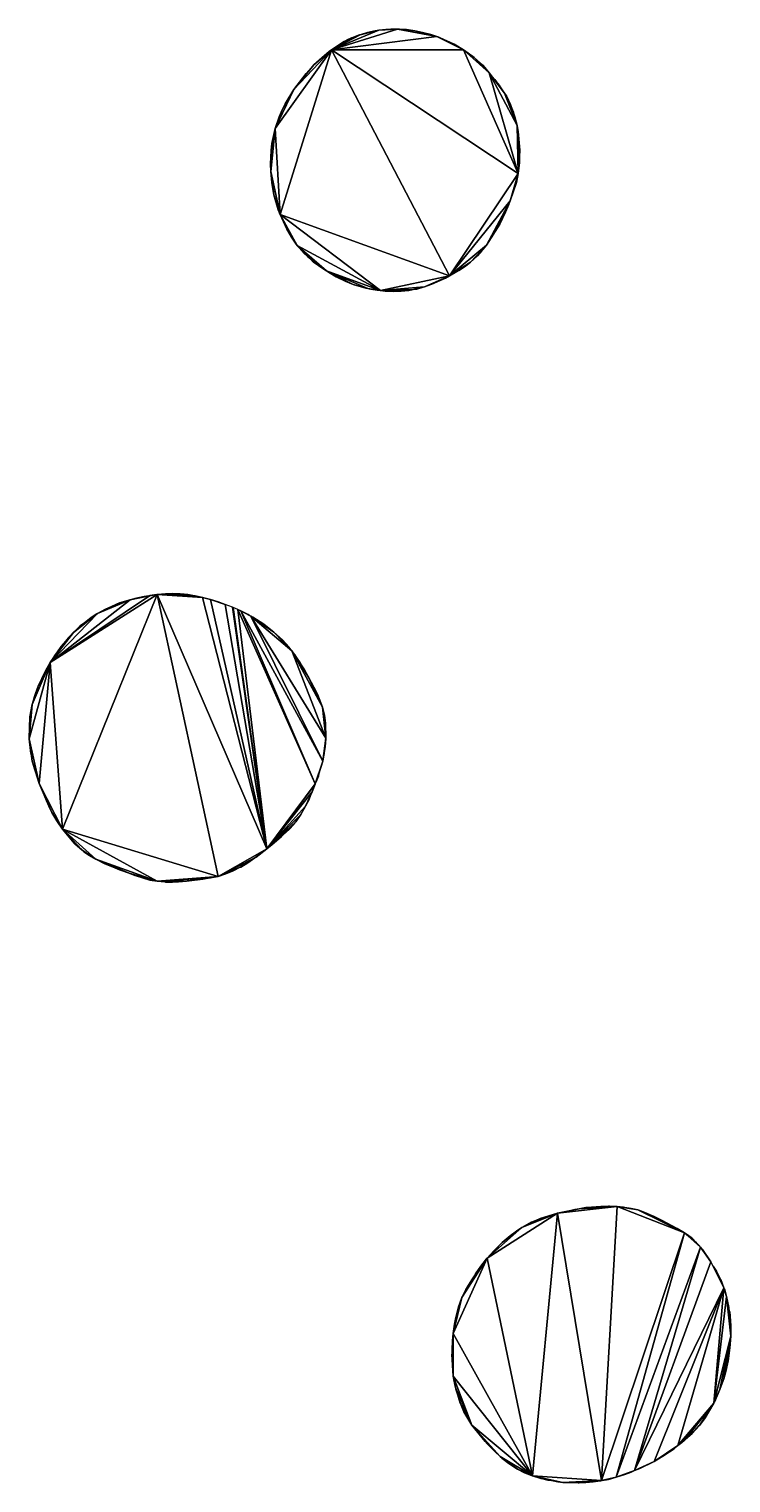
# Model space of a CAD drawing. Extents: x -88 to 91, y -82 to 82.
# Drawn here: x -88.1 to -15.7, y -81.9 to 68.1 of the extents above; entities that cross this region are included whole.
import ezdxf

# ---------------------------------------------------------------- set-up
doc = ezdxf.new("R2010")
doc.units = 0

msp = doc.modelspace()

# ---------------------------------------------------------------- linework, layer by layer
for points in [[(-50.05, 68.06, 118), (-51.97, 67.93, 118), (-56.86, 65.93, 118)], [(-46.01, 67.28, 118), (-50.05, 68.06, 118), (-56.86, 65.93, 118)], [(-51.97, 67.93, 118), (-53.9, 67.48, 118), (-56.86, 65.93, 118)], [(-53.9, 67.48, 118), (-54.75, 67.16, 118), (-56.86, 65.93, 118)], [(-53.9, 67.48, 118), (-53.96, 67.47, 118), (-54.75, 67.16, 118)], [(-51.97, 67.93, 118), (-52.36, 67.87, 118), (-53.9, 67.48, 118)], [(-52.36, 67.87, 118), (-53.16, 67.72, 118), (-53.9, 67.48, 118)], [(-50.05, 68.06, 118), (-51.27, 68.01, 118), (-51.97, 67.93, 118)], [(-51.27, 68.01, 118), (-51.55, 67.99, 118), (-51.97, 67.93, 118)], [(-50.05, 68.06, 118), (-50.74, 68.05, 118), (-51.27, 68.01, 118)], [(-49.84, 68.05, 118), (-49.93, 68.06, 118), (-50.05, 68.06, 118)], [(-48.28, 67.88, 118), (-49.84, 68.05, 118), (-50.05, 68.06, 118)], [(-46.01, 67.28, 118), (-48.28, 67.88, 118), (-50.05, 68.06, 118)], [(-48.28, 67.88, 118), (-49.11, 68, 118), (-49.84, 68.05, 118)], [(-46.63, 67.49, 118), (-47.46, 67.72, 118), (-48.28, 67.88, 118)], [(-46.01, 67.28, 118), (-46.63, 67.49, 118), (-48.28, 67.88, 118)], [(-43.26, 65.92, 118), (-46.01, 67.28, 118), (-56.86, 65.93, 118)], [(-54.75, 67.16, 118), (-55.54, 66.79, 118), (-56.86, 65.93, 118)], [(-55.54, 66.79, 118), (-55.74, 66.67, 118), (-56.86, 65.93, 118)], [(-54.75, 67.16, 118), (-55.17, 66.98, 118), (-55.54, 66.79, 118)], [(-53.96, 67.47, 118), (-53.99, 67.46, 118), (-54.75, 67.16, 118)], [(-45.14, 66.93, 118), (-45.79, 67.21, 118), (-46.01, 67.28, 118)], [(-44.96, 66.86, 118), (-45.14, 66.93, 118), (-46.01, 67.28, 118)], [(-43.26, 65.92, 118), (-44.96, 66.86, 118), (-46.01, 67.28, 118)], [(-43.26, 65.92, 118), (-44.2, 66.49, 118), (-44.96, 66.86, 118)], [(-56.86, 65.93, 118), (-60.75, 61.82, 118), (-62.66, 57.82, 118)], [(-56.86, 65.93, 118), (-62.66, 57.82, 118), (-62.17, 48.92, 118)], [(-56.86, 65.93, 118), (-62.17, 48.92, 118), (-44.68, 42.6, 118)], [(-56.86, 65.93, 118), (-58.67, 64.37, 118), (-60.75, 61.82, 118)], [(-56.86, 65.93, 118), (-57.87, 65.1, 118), (-58.67, 64.37, 118)], [(-57.87, 65.1, 118), (-57.9, 65.07, 118), (-58.67, 64.37, 118)], [(-56.86, 65.93, 118), (-57.1, 65.75, 118), (-57.87, 65.1, 118)], [(-56.86, 65.93, 118), (-44.68, 42.6, 118), (-37.6, 53.18, 118)], [(-37.6, 53.18, 118), (-43.26, 65.92, 118), (-56.86, 65.93, 118)], [(-43.14, 65.83, 118), (-43.22, 65.89, 118), (-43.26, 65.92, 118)], [(-42.16, 65.12, 118), (-43.14, 65.83, 118), (-43.26, 65.92, 118)], [(-40.61, 63.55, 118), (-42.16, 65.12, 118), (-43.26, 65.92, 118)], [(-37.6, 53.18, 118), (-40.61, 63.55, 118), (-43.26, 65.92, 118)], [(-42.16, 65.12, 118), (-42.41, 65.33, 118), (-43.14, 65.83, 118)], [(-41.23, 64.29, 118), (-41.38, 64.44, 118), (-42.16, 65.12, 118)], [(-40.61, 63.55, 118), (-41.23, 64.29, 118), (-42.16, 65.12, 118)], [(-58.67, 64.37, 118), (-59.49, 63.48, 118), (-60.75, 61.82, 118)], [(-59.49, 63.48, 118), (-60.14, 62.63, 118), (-60.75, 61.82, 118)], [(-58.67, 64.37, 118), (-59.45, 63.52, 118), (-59.49, 63.48, 118)], [(-40.61, 63.55, 118), (-40.89, 63.9, 118), (-41.23, 64.29, 118)], [(-39.02, 61.45, 118), (-40.22, 63.08, 118), (-40.61, 63.55, 118)], [(-37.72, 58.12, 118), (-39.02, 61.45, 118), (-40.61, 63.55, 118)], [(-37.6, 53.18, 118), (-37.72, 58.12, 118), (-40.61, 63.55, 118)], [(-39.02, 61.45, 118), (-40.01, 62.85, 118), (-40.22, 63.08, 118)], [(-60.75, 61.82, 118), (-61.94, 59.72, 118), (-62.66, 57.82, 118)], [(-60.75, 61.82, 118), (-61.65, 60.36, 118), (-61.94, 59.72, 118)], [(-60.75, 61.82, 118), (-61.24, 61.07, 118), (-61.65, 60.36, 118)], [(-39.02, 61.45, 118), (-39.54, 62.27, 118), (-40.01, 62.85, 118)], [(-61.65, 60.36, 118), (-61.69, 60.28, 118), (-61.94, 59.72, 118)], [(-38.81, 61.16, 118), (-38.83, 61.19, 118), (-39.02, 61.45, 118)], [(-38.38, 60.27, 118), (-38.81, 61.16, 118), (-39.02, 61.45, 118)], [(-37.72, 58.12, 118), (-38.38, 60.27, 118), (-39.02, 61.45, 118)], [(-38.38, 60.27, 118), (-38.51, 60.57, 118), (-38.81, 61.16, 118)], [(-37.94, 59, 118), (-38.04, 59.46, 118), (-38.38, 60.27, 118)], [(-37.72, 58.12, 118), (-37.94, 59, 118), (-38.38, 60.27, 118)], [(-61.94, 59.72, 118), (-62.25, 59.02, 118), (-62.66, 57.82, 118)], [(-62.25, 59.02, 118), (-62.59, 58.07, 118), (-62.66, 57.82, 118)], [(-61.94, 59.72, 118), (-62.06, 59.46, 118), (-62.25, 59.02, 118)], [(-37.72, 58.12, 118), (-37.81, 58.59, 118), (-37.94, 59, 118)], [(-62.66, 57.82, 118), (-63.1, 55.54, 118), (-63.12, 53.37, 118)], [(-62.66, 57.82, 118), (-63.12, 53.37, 118), (-62.17, 48.92, 118)], [(-62.66, 57.82, 118), (-63.02, 56.24, 118), (-63.1, 55.54, 118)], [(-62.66, 57.82, 118), (-62.88, 56.93, 118), (-63.02, 56.24, 118)], [(-37.59, 57.5, 118), (-37.65, 57.85, 118), (-37.72, 58.12, 118)], [(-37.42, 55.58, 118), (-37.59, 57.5, 118), (-37.72, 58.12, 118)], [(-37.45, 54.92, 118), (-37.42, 55.58, 118), (-37.72, 58.12, 118)], [(-37.6, 53.18, 118), (-37.45, 54.92, 118), (-37.72, 58.12, 118)], [(-37.42, 55.58, 118), (-37.54, 57.05, 118), (-37.59, 57.5, 118)], [(-63.1, 55.54, 118), (-63.15, 54.63, 118), (-63.15, 54.17, 118)], [(-63.1, 55.54, 118), (-63.15, 54.17, 118), (-63.12, 53.37, 118)], [(-63.02, 56.24, 118), (-63.04, 56.07, 118), (-63.1, 55.54, 118)], [(-37.45, 54.92, 118), (-37.43, 55.44, 118), (-37.42, 55.58, 118)], [(-63.15, 54.17, 118), (-63.14, 53.83, 118), (-63.12, 53.37, 118)], [(-37.6, 53.18, 118), (-37.47, 54.27, 118), (-37.45, 54.92, 118)], [(-37.6, 53.18, 118), (-37.5, 53.95, 118), (-37.47, 54.27, 118)], [(-37.47, 54.27, 118), (-37.45, 54.63, 118), (-37.45, 54.92, 118)], [(-63.12, 53.37, 118), (-63.06, 52.6, 118), (-63.01, 52.22, 118)], [(-63.12, 53.37, 118), (-63.01, 52.22, 118), (-62.8, 50.97, 118)], [(-63.12, 53.37, 118), (-62.8, 50.97, 118), (-62.17, 48.92, 118)], [(-44.68, 42.6, 118), (-38.43, 50.34, 118), (-37.6, 53.18, 118)], [(-38.43, 50.34, 118), (-37.79, 52.23, 118), (-37.6, 53.18, 118)], [(-37.79, 52.23, 118), (-37.64, 52.92, 118), (-37.6, 53.18, 118)], [(-63.01, 52.22, 118), (-62.88, 51.42, 118), (-62.8, 50.97, 118)], [(-38.43, 50.34, 118), (-37.79, 52.22, 118), (-37.79, 52.23, 118)], [(-38.43, 50.34, 118), (-38.04, 51.42, 118), (-37.79, 52.22, 118)], [(-62.8, 50.97, 118), (-62.48, 49.76, 118), (-62.35, 49.4, 118)], [(-62.8, 50.97, 118), (-62.35, 49.4, 118), (-62.17, 48.92, 118)], [(-44.68, 42.6, 118), (-40.88, 45.76, 118), (-38.43, 50.34, 118)], [(-40.88, 45.76, 118), (-38.92, 49.17, 118), (-38.43, 50.34, 118)], [(-38.92, 49.17, 118), (-38.56, 49.97, 118), (-38.43, 50.34, 118)], [(-38.92, 49.17, 118), (-38.68, 49.7, 118), (-38.56, 49.97, 118)], [(-62.35, 49.4, 118), (-62.21, 49, 118), (-62.17, 48.92, 118)], [(-62.17, 48.92, 118), (-61.81, 48.14, 118), (-61.46, 47.42, 118)], [(-62.17, 48.92, 118), (-61.46, 47.42, 118), (-60.98, 46.59, 118)], [(-62.17, 48.92, 118), (-60.98, 46.59, 118), (-60.41, 45.74, 118)], [(-62.17, 48.92, 118), (-60.41, 45.74, 118), (-51.81, 41.11, 118)], [(-62.17, 48.92, 118), (-51.81, 41.11, 118), (-44.68, 42.6, 118)], [(-40.88, 45.76, 118), (-39.5, 47.94, 118), (-38.92, 49.17, 118)], [(-39.5, 47.94, 118), (-39.05, 48.86, 118), (-38.92, 49.17, 118)], [(-61.46, 47.42, 118), (-61.3, 47.13, 118), (-60.98, 46.59, 118)], [(-60.98, 46.59, 118), (-60.74, 46.21, 118), (-60.58, 45.98, 118)], [(-60.98, 46.59, 118), (-60.58, 45.98, 118), (-60.41, 45.74, 118)], [(-40.88, 45.76, 118), (-40.03, 47.08, 118), (-39.5, 47.94, 118)], [(-60.58, 45.98, 118), (-60.49, 45.83, 118), (-60.41, 45.74, 118)], [(-60.41, 45.74, 118), (-59.72, 44.95, 118), (-59.33, 44.59, 118)], [(-60.41, 45.74, 118), (-59.33, 44.59, 118), (-57.37, 43.12, 118)], [(-60.41, 45.74, 118), (-57.37, 43.12, 118), (-51.81, 41.11, 118)], [(-44.68, 42.6, 118), (-42.52, 44.01, 118), (-40.88, 45.76, 118)], [(-42.52, 44.01, 118), (-41.79, 44.66, 118), (-40.88, 45.76, 118)], [(-41.79, 44.66, 118), (-41.5, 44.99, 118), (-40.88, 45.76, 118)], [(-59.33, 44.59, 118), (-58.9, 44.18, 118), (-58.87, 44.15, 118)], [(-59.33, 44.59, 118), (-58.87, 44.15, 118), (-57.37, 43.12, 118)], [(-58.87, 44.15, 118), (-58.76, 44.07, 118), (-57.37, 43.12, 118)], [(-58.76, 44.07, 118), (-57.77, 43.38, 118), (-57.37, 43.12, 118)], [(-44.68, 42.6, 118), (-43.33, 43.41, 118), (-42.52, 44.01, 118)], [(-43.33, 43.41, 118), (-43.04, 43.62, 118), (-42.52, 44.01, 118)], [(-42.52, 44.01, 118), (-42.37, 44.14, 118), (-41.79, 44.66, 118)], [(-57.37, 43.12, 118), (-57.16, 42.98, 118), (-56.37, 42.51, 118)], [(-57.37, 43.12, 118), (-56.37, 42.51, 118), (-54.64, 41.71, 118)], [(-57.37, 43.12, 118), (-54.64, 41.71, 118), (-53.1, 41.3, 118)], [(-57.37, 43.12, 118), (-53.1, 41.3, 118), (-51.81, 41.11, 118)], [(-56.37, 42.51, 118), (-55.46, 42.06, 118), (-54.64, 41.71, 118)], [(-51.81, 41.11, 118), (-47.27, 41.47, 118), (-44.68, 42.6, 118)], [(-47.27, 41.47, 118), (-46.52, 41.75, 118), (-44.68, 42.6, 118)], [(-46.52, 41.75, 118), (-45.09, 42.38, 118), (-44.68, 42.6, 118)], [(-44.68, 42.6, 118), (-43.73, 43.15, 118), (-43.33, 43.41, 118)], [(-54.64, 41.71, 118), (-54.62, 41.7, 118), (-53.79, 41.46, 118)], [(-54.64, 41.71, 118), (-53.79, 41.46, 118), (-53.31, 41.35, 118)], [(-54.64, 41.71, 118), (-53.31, 41.35, 118), (-53.1, 41.3, 118)], [(-53.1, 41.3, 118), (-52.96, 41.27, 118), (-52.8, 41.24, 118)], [(-53.1, 41.3, 118), (-52.8, 41.24, 118), (-51.81, 41.11, 118)], [(-52.8, 41.24, 118), (-52.14, 41.13, 118), (-51.81, 41.11, 118)], [(-51.81, 41.11, 118), (-48.43, 41.19, 118), (-47.27, 41.47, 118)], [(-51.81, 41.11, 118), (-49.69, 41.02, 118), (-48.43, 41.19, 118)], [(-51.81, 41.11, 118), (-51.32, 41.04, 118), (-50.8, 41.03, 118)], [(-51.81, 41.11, 118), (-50.8, 41.03, 118), (-49.69, 41.02, 118)], [(-50.8, 41.03, 118), (-50.5, 41.01, 118), (-49.69, 41.02, 118)], [(-49.69, 41.02, 118), (-48.88, 41.1, 118), (-48.43, 41.19, 118)], [(-49.69, 41.02, 118), (-49.32, 41.05, 118), (-48.88, 41.1, 118)], [(-48.43, 41.19, 118), (-47.4, 41.44, 118), (-47.27, 41.47, 118)], [(-48.43, 41.19, 118), (-48.06, 41.24, 118), (-47.4, 41.44, 118)], [(-47.27, 41.47, 118), (-47.09, 41.53, 118), (-46.52, 41.75, 118)], [(-74.85, 9.74, 118), (-75.63, 9.62, 118), (-85.89, 2.73, 118)], [(-74.85, 9.74, 118), (-85.89, 2.73, 118), (-84.6, -14.47, 118)], [(-75.63, 9.62, 118), (-77.64, 9.21, 118), (-85.89, 2.73, 118)], [(-77.64, 9.21, 118), (-81, 7.78, 118), (-85.89, 2.73, 118)], [(-74.85, 9.74, 118), (-84.6, -14.47, 118), (-68.55, -19.32, 118)], [(-77.64, 9.21, 118), (-78.72, 8.87, 118), (-81, 7.78, 118)], [(-77.64, 9.21, 118), (-78.55, 8.93, 118), (-78.72, 8.87, 118)], [(-75.63, 9.62, 118), (-75.72, 9.61, 118), (-77.64, 9.21, 118)], [(-75.72, 9.61, 118), (-76.19, 9.53, 118), (-77.64, 9.21, 118)], [(-76.19, 9.53, 118), (-77.16, 9.33, 118), (-77.64, 9.21, 118)], [(-74.88, 9.74, 118), (-75.6, 9.63, 118), (-75.63, 9.62, 118)], [(-74.85, 9.74, 118), (-74.88, 9.74, 118), (-75.63, 9.62, 118)], [(-73.98, 9.82, 118), (-74.82, 9.75, 118), (-74.85, 9.74, 118)], [(-73.95, 9.82, 118), (-73.98, 9.82, 118), (-74.85, 9.74, 118)], [(-72.48, 9.82, 118), (-73.95, 9.82, 118), (-74.85, 9.74, 118)], [(-70.98, 9.61, 118), (-72.48, 9.82, 118), (-74.85, 9.74, 118)], [(-70.17, 9.43, 118), (-70.98, 9.61, 118), (-74.85, 9.74, 118)], [(-74.85, 9.74, 118), (-68.55, -19.32, 118), (-63.55, -16.5, 118)], [(-70.17, 9.43, 118), (-74.85, 9.74, 118), (-63.55, -16.5, 118)], [(-72.48, 9.82, 118), (-73.26, 9.84, 118), (-73.95, 9.82, 118)], [(-71.7, 9.74, 118), (-72.06, 9.78, 118), (-72.48, 9.82, 118)], [(-70.98, 9.61, 118), (-71.7, 9.74, 118), (-72.48, 9.82, 118)], [(-70.17, 9.43, 118), (-70.92, 9.6, 118), (-70.98, 9.61, 118)], [(-70.08, 9.41, 118), (-70.14, 9.43, 118), (-70.17, 9.43, 118)], [(-69.36, 9.22, 118), (-70.08, 9.41, 118), (-70.17, 9.43, 118)], [(-69.36, 9.22, 118), (-70.17, 9.43, 118), (-63.55, -16.5, 118)], [(-68.57, 8.98, 118), (-68.58, 8.99, 118), (-69.36, 9.22, 118)], [(-67.83, 8.7, 118), (-68.57, 8.98, 118), (-69.36, 9.22, 118)], [(-67.83, 8.7, 118), (-69.36, 9.22, 118), (-63.55, -16.5, 118)], [(-81, 7.78, 118), (-83.49, 5.82, 118), (-85.89, 2.73, 118)], [(-81, 7.78, 118), (-82.33, 6.83, 118), (-83.49, 5.82, 118)], [(-81, 7.78, 118), (-81.07, 7.74, 118), (-82.33, 6.83, 118)], [(-81.07, 7.74, 118), (-81.64, 7.36, 118), (-82.33, 6.83, 118)], [(-81.07, 7.74, 118), (-81.57, 7.41, 118), (-81.64, 7.36, 118)], [(-81, 7.78, 118), (-81.03, 7.76, 118), (-81.07, 7.74, 118)], [(-78.72, 8.87, 118), (-79.57, 8.51, 118), (-81, 7.78, 118)], [(-79.57, 8.51, 118), (-80.24, 8.2, 118), (-81, 7.78, 118)], [(-67.08, 8.43, 118), (-67.83, 8.7, 118), (-63.55, -16.5, 118)], [(-67.01, 8.41, 118), (-67.04, 8.42, 118), (-67.08, 8.43, 118)], [(-67.01, 8.41, 118), (-67.08, 8.43, 118), (-63.55, -16.5, 118)], [(-66.52, 8.19, 118), (-67.01, 8.41, 118), (-63.55, -16.5, 118)], [(-66.23, 8.05, 118), (-66.49, 8.18, 118), (-66.52, 8.19, 118)], [(-66.52, 8.19, 118), (-63.55, -16.5, 118), (-58.53, -9.77, 118)], [(-66.23, 8.05, 118), (-66.52, 8.19, 118), (-58.53, -9.77, 118)], [(-65.33, 7.59, 118), (-65.45, 7.67, 118), (-66.23, 8.05, 118)], [(-66.23, 8.05, 118), (-58.53, -9.77, 118), (-57.77, -7.46, 118)], [(-65.18, 7.51, 118), (-65.33, 7.59, 118), (-66.23, 8.05, 118)], [(-65.18, 7.51, 118), (-66.23, 8.05, 118), (-57.77, -7.46, 118)], [(-63.84, 6.67, 118), (-64.98, 7.41, 118), (-65.18, 7.51, 118)], [(-62.8, 5.85, 118), (-63.84, 6.67, 118), (-65.18, 7.51, 118)], [(-65.18, 7.51, 118), (-57.77, -7.46, 118), (-57.46, -5.08, 118)], [(-60.95, 3.93, 118), (-62.8, 5.85, 118), (-65.18, 7.51, 118)], [(-60.95, 3.93, 118), (-65.18, 7.51, 118), (-57.46, -5.08, 118)], [(-82.33, 6.83, 118), (-82.85, 6.44, 118), (-83.49, 5.82, 118)], [(-82.33, 6.83, 118), (-82.74, 6.54, 118), (-82.85, 6.44, 118)], [(-62.8, 5.85, 118), (-63.25, 6.22, 118), (-63.84, 6.67, 118)], [(-83.49, 5.82, 118), (-84.75, 4.39, 118), (-85.89, 2.73, 118)], [(-83.49, 5.82, 118), (-84.04, 5.26, 118), (-84.75, 4.39, 118)], [(-61.23, 4.31, 118), (-61.93, 5.07, 118), (-62.8, 5.85, 118)], [(-60.95, 3.93, 118), (-61.23, 4.31, 118), (-62.8, 5.85, 118)], [(-84.75, 4.39, 118), (-85.43, 3.45, 118), (-85.89, 2.73, 118)], [(-60.09, 2.69, 118), (-60.62, 3.51, 118), (-60.95, 3.93, 118)], [(-60.05, 2.63, 118), (-60.09, 2.69, 118), (-60.95, 3.93, 118)], [(-59.64, 1.99, 118), (-60.05, 2.63, 118), (-60.95, 3.93, 118)], [(-59.24, 1.21, 118), (-59.64, 1.99, 118), (-60.95, 3.93, 118)], [(-60.95, 3.93, 118), (-57.46, -5.08, 118), (-57.8, -1.89, 118)], [(-57.8, -1.89, 118), (-59.24, 1.21, 118), (-60.95, 3.93, 118)], [(-85.89, 2.73, 118), (-87.73, -1.6, 118), (-88.04, -5.15, 118)], [(-85.89, 2.73, 118), (-88.04, -5.15, 118), (-87.02, -9.76, 118)], [(-85.89, 2.73, 118), (-87.13, 0.29, 118), (-87.73, -1.6, 118)], [(-85.89, 2.73, 118), (-86.38, 1.87, 118), (-87.13, 0.29, 118)], [(-86.38, 1.87, 118), (-87.1, 0.39, 118), (-87.13, 0.29, 118)], [(-85.89, 2.73, 118), (-87.02, -9.76, 118), (-84.6, -14.47, 118)], [(-85.89, 2.73, 118), (-86.18, 2.22, 118), (-86.38, 1.87, 118)], [(-59.24, 1.21, 118), (-59.62, 1.95, 118), (-59.64, 1.99, 118)], [(-87.13, 0.29, 118), (-87.41, -0.46, 118), (-87.73, -1.6, 118)], [(-87.13, 0.29, 118), (-87.4, -0.39, 118), (-87.41, -0.46, 118)], [(-58.41, -0.32, 118), (-58.78, 0.39, 118), (-59.24, 1.21, 118)], [(-57.8, -1.89, 118), (-58.41, -0.32, 118), (-59.24, 1.21, 118)], [(-87.41, -0.46, 118), (-87.52, -0.82, 118), (-87.73, -1.6, 118)], [(-57.8, -1.89, 118), (-58.31, -0.53, 118), (-58.41, -0.32, 118)], [(-57.8, -1.89, 118), (-58.05, -1.17, 118), (-58.31, -0.53, 118)], [(-87.98, -2.88, 118), (-88.06, -4.23, 118), (-88.05, -5.11, 118)], [(-87.98, -2.88, 118), (-88.05, -5.11, 118), (-88.04, -5.15, 118)], [(-87.73, -1.6, 118), (-87.98, -2.88, 118), (-88.04, -5.15, 118)], [(-87.73, -1.6, 118), (-87.85, -2.18, 118), (-87.98, -2.88, 118)], [(-87.85, -2.18, 118), (-87.97, -2.73, 118), (-87.98, -2.88, 118)], [(-87.73, -1.6, 118), (-87.82, -1.95, 118), (-87.85, -2.18, 118)], [(-57.6, -2.73, 118), (-57.78, -1.95, 118), (-57.8, -1.89, 118)], [(-57.46, -5.08, 118), (-57.6, -2.73, 118), (-57.8, -1.89, 118)], [(-57.6, -2.73, 118), (-57.61, -2.67, 118), (-57.78, -1.95, 118)], [(-57.49, -3.52, 118), (-57.59, -2.8, 118), (-57.6, -2.73, 118)], [(-57.46, -5.08, 118), (-57.49, -3.52, 118), (-57.6, -2.73, 118)], [(-57.46, -5.08, 118), (-57.44, -4.3, 118), (-57.49, -3.52, 118)], [(-57.46, -5.08, 118), (-57.45, -4.72, 118), (-57.44, -4.3, 118)], [(-88.04, -5.15, 118), (-87.97, -5.99, 118), (-87.88, -6.64, 118)], [(-88.04, -5.15, 118), (-87.88, -6.64, 118), (-87.73, -7.45, 118)], [(-88.04, -5.15, 118), (-87.73, -7.45, 118), (-87.02, -9.76, 118)], [(-57.77, -7.46, 118), (-57.51, -5.92, 118), (-57.46, -5.08, 118)], [(-57.77, -7.46, 118), (-57.75, -7.36, 118), (-57.51, -5.92, 118)], [(-57.75, -7.36, 118), (-57.59, -6.64, 118), (-57.51, -5.92, 118)], [(-57.51, -5.92, 118), (-57.46, -5.14, 118), (-57.46, -5.08, 118)], [(-57.51, -5.92, 118), (-57.5, -5.86, 118), (-57.46, -5.14, 118)], [(-87.73, -7.45, 118), (-87.54, -8.2, 118), (-87.02, -9.76, 118)], [(-58.53, -9.77, 118), (-57.92, -7.98, 118), (-57.77, -7.46, 118)], [(-57.92, -7.98, 118), (-57.84, -7.75, 118), (-57.77, -7.46, 118)], [(-57.77, -7.46, 118), (-57.76, -7.42, 118), (-57.75, -7.36, 118)], [(-58.53, -9.77, 118), (-58.2, -8.98, 118), (-57.92, -7.98, 118)], [(-58.53, -9.77, 118), (-58.38, -9.47, 118), (-58.2, -8.98, 118)], [(-87.02, -9.76, 118), (-86.29, -11.51, 118), (-86.03, -12.07, 118)], [(-87.02, -9.76, 118), (-86.03, -12.07, 118), (-85.71, -12.74, 118)], [(-87.02, -9.76, 118), (-85.71, -12.74, 118), (-84.6, -14.47, 118)], [(-63.55, -16.5, 118), (-58.55, -9.82, 118), (-58.53, -9.77, 118)], [(-63.55, -16.5, 118), (-58.84, -10.6, 118), (-58.55, -9.82, 118)], [(-58.84, -10.6, 118), (-58.81, -10.54, 118), (-58.55, -9.82, 118)], [(-63.55, -16.5, 118), (-59.54, -12.09, 118), (-58.84, -10.6, 118)], [(-59.54, -12.09, 118), (-59.16, -11.39, 118), (-58.84, -10.6, 118)], [(-59.54, -12.09, 118), (-59.19, -11.43, 118), (-59.16, -11.39, 118)], [(-86.03, -12.07, 118), (-86.02, -12.1, 118), (-85.71, -12.74, 118)], [(-85.71, -12.74, 118), (-85.63, -12.88, 118), (-85.2, -13.6, 118)], [(-85.71, -12.74, 118), (-85.2, -13.6, 118), (-84.6, -14.47, 118)], [(-63.55, -16.5, 118), (-60.02, -12.94, 118), (-59.54, -12.09, 118)], [(-63.55, -16.5, 118), (-60.54, -13.7, 118), (-60.02, -12.94, 118)], [(-60.54, -13.7, 118), (-60.51, -13.66, 118), (-60.02, -12.94, 118)], [(-60.02, -12.94, 118), (-59.99, -12.89, 118), (-59.54, -12.09, 118)], [(-85.2, -13.6, 118), (-84.94, -13.99, 118), (-84.6, -14.47, 118)], [(-84.6, -14.47, 118), (-84.1, -15.1, 118), (-83.38, -15.92, 118)], [(-84.6, -14.47, 118), (-83.38, -15.92, 118), (-82.63, -16.59, 118)], [(-84.6, -14.47, 118), (-82.63, -16.59, 118), (-81.19, -17.56, 118)], [(-84.6, -14.47, 118), (-81.19, -17.56, 118), (-74.85, -19.81, 118)], [(-84.6, -14.47, 118), (-74.85, -19.81, 118), (-68.55, -19.32, 118)], [(-63.55, -16.5, 118), (-60.77, -14, 118), (-60.54, -13.7, 118)], [(-63.55, -16.5, 118), (-61.22, -14.47, 118), (-60.77, -14, 118)], [(-63.55, -16.5, 118), (-62.01, -15.22, 118), (-61.22, -14.47, 118)], [(-61.22, -14.47, 118), (-61.18, -14.44, 118), (-60.77, -14, 118)], [(-83.38, -15.92, 118), (-83.32, -15.99, 118), (-82.63, -16.59, 118)], [(-63.55, -16.5, 118), (-63.02, -16.08, 118), (-62.01, -15.22, 118)], [(-82.63, -16.59, 118), (-82.46, -16.74, 118), (-82.41, -16.78, 118)], [(-82.63, -16.59, 118), (-82.41, -16.78, 118), (-81.19, -17.56, 118)], [(-82.41, -16.78, 118), (-81.83, -17.17, 118), (-81.19, -17.56, 118)], [(-81.19, -17.56, 118), (-80.23, -18.03, 118), (-79.46, -18.35, 118)], [(-81.19, -17.56, 118), (-79.46, -18.35, 118), (-77.72, -19.01, 118)], [(-81.19, -17.56, 118), (-77.72, -19.01, 118), (-74.85, -19.81, 118)], [(-68.55, -19.32, 118), (-64.78, -17.42, 118), (-63.55, -16.5, 118)], [(-68.55, -19.32, 118), (-66.28, -18.38, 118), (-64.78, -17.42, 118)], [(-66.28, -18.38, 118), (-65.51, -17.92, 118), (-64.78, -17.42, 118)], [(-66.28, -18.38, 118), (-66.22, -18.36, 118), (-65.51, -17.92, 118)], [(-64.78, -17.42, 118), (-64.65, -17.33, 118), (-63.55, -16.5, 118)], [(-64.78, -17.42, 118), (-64.71, -17.38, 118), (-64.65, -17.33, 118)], [(-79.46, -18.35, 118), (-78.73, -18.65, 118), (-77.72, -19.01, 118)], [(-77.72, -19.01, 118), (-77.16, -19.23, 118), (-77.1, -19.25, 118)], [(-77.72, -19.01, 118), (-77.1, -19.25, 118), (-74.85, -19.81, 118)], [(-77.1, -19.25, 118), (-75.6, -19.7, 118), (-74.85, -19.81, 118)], [(-74.85, -19.81, 118), (-69.42, -19.49, 118), (-68.55, -19.32, 118)], [(-74.85, -19.81, 118), (-71.82, -19.81, 118), (-69.42, -19.49, 118)], [(-71.82, -19.81, 118), (-70.14, -19.62, 118), (-69.42, -19.49, 118)], [(-69.42, -19.49, 118), (-68.6, -19.33, 118), (-68.55, -19.32, 118)], [(-69.42, -19.49, 118), (-69.36, -19.48, 118), (-68.6, -19.33, 118)], [(-68.55, -19.32, 118), (-67.08, -18.78, 118), (-66.28, -18.38, 118)], [(-68.55, -19.32, 118), (-67.86, -19.09, 118), (-67.08, -18.78, 118)], [(-67.08, -18.78, 118), (-67.02, -18.75, 118), (-66.28, -18.38, 118)], [(-74.85, -19.81, 118), (-74.82, -19.82, 118), (-74.04, -19.9, 118)], [(-74.85, -19.81, 118), (-74.04, -19.9, 118), (-71.82, -19.81, 118)], [(-74.04, -19.9, 118), (-73.26, -19.91, 118), (-71.82, -19.81, 118)], [(-74.04, -19.9, 118), (-74, -19.91, 118), (-73.26, -19.91, 118)], [(-73.26, -19.91, 118), (-72.65, -19.87, 118), (-71.82, -19.81, 118)], [(-71.82, -19.81, 118), (-71.76, -19.8, 118), (-70.14, -19.62, 118)], [(-71.76, -19.8, 118), (-71.73, -19.8, 118), (-70.14, -19.62, 118)], [(-27.39, -53.37, 118), (-31.3, -53.62, 118), (-33.55, -54.07, 118)], [(-29.01, -81.63, 118), (-27.39, -53.37, 118), (-33.55, -54.07, 118)], [(-31.3, -53.62, 118), (-32.47, -53.85, 118), (-33.55, -54.07, 118)], [(-32.47, -53.85, 118), (-32.97, -53.94, 118), (-33.55, -54.07, 118)], [(-31.3, -53.62, 118), (-31.9, -53.72, 118), (-32.47, -53.85, 118)], [(-31.3, -53.62, 118), (-31.75, -53.69, 118), (-31.9, -53.72, 118)], [(-28.73, -53.36, 118), (-30.52, -53.49, 118), (-31.3, -53.62, 118)], [(-27.39, -53.37, 118), (-28.73, -53.36, 118), (-31.3, -53.62, 118)], [(-30.52, -53.49, 118), (-30.63, -53.49, 118), (-31.3, -53.62, 118)], [(-28.73, -53.36, 118), (-29.06, -53.36, 118), (-30.52, -53.49, 118)], [(-29.01, -81.63, 118), (-20.43, -56.09, 118), (-27.39, -53.37, 118)], [(-28.17, -53.33, 118), (-28.28, -53.33, 118), (-28.73, -53.36, 118)], [(-27.39, -53.37, 118), (-28.17, -53.33, 118), (-28.73, -53.36, 118)], [(-27.39, -53.37, 118), (-27.5, -53.36, 118), (-28.17, -53.33, 118)], [(-26.6, -53.46, 118), (-26.72, -53.43, 118), (-27.39, -53.37, 118)], [(-25.27, -53.72, 118), (-26.6, -53.46, 118), (-27.39, -53.37, 118)], [(-20.43, -56.09, 118), (-25.27, -53.72, 118), (-27.39, -53.37, 118)], [(-25.27, -53.72, 118), (-25.93, -53.56, 118), (-26.6, -53.46, 118)], [(-24, -54.23, 118), (-25.15, -53.75, 118), (-25.27, -53.72, 118)], [(-20.43, -56.09, 118), (-24, -54.23, 118), (-25.27, -53.72, 118)], [(-24, -54.23, 118), (-24.36, -54.06, 118), (-25.15, -53.75, 118)], [(-33.55, -54.07, 118), (-37.21, -55.55, 118), (-40.79, -58.7, 118)], [(-36.11, -81.16, 118), (-33.55, -54.07, 118), (-40.79, -58.7, 118)], [(-33.55, -54.07, 118), (-35.79, -54.8, 118), (-37.21, -55.55, 118)], [(-35.79, -54.8, 118), (-36.22, -55, 118), (-37.21, -55.55, 118)], [(-36.22, -55, 118), (-36.89, -55.35, 118), (-37.21, -55.55, 118)], [(-35.79, -54.8, 118), (-36.11, -54.94, 118), (-36.22, -55, 118)], [(-36.11, -81.16, 118), (-29.01, -81.63, 118), (-33.55, -54.07, 118)], [(-33.55, -54.07, 118), (-34.88, -54.48, 118), (-35.79, -54.8, 118)], [(-34.88, -54.48, 118), (-35.32, -54.6, 118), (-35.79, -54.8, 118)], [(-33.55, -54.07, 118), (-34.54, -54.36, 118), (-34.88, -54.48, 118)], [(-22.76, -54.83, 118), (-23.59, -54.41, 118), (-24, -54.23, 118)], [(-20.43, -56.09, 118), (-22.76, -54.83, 118), (-24, -54.23, 118)], [(-22.76, -54.83, 118), (-23.11, -54.65, 118), (-23.59, -54.41, 118)], [(-21.21, -55.63, 118), (-21.79, -55.32, 118), (-22.76, -54.83, 118)], [(-20.43, -56.09, 118), (-21.21, -55.63, 118), (-22.76, -54.83, 118)], [(-37.21, -55.55, 118), (-39.24, -57.07, 118), (-40.79, -58.7, 118)], [(-37.21, -55.55, 118), (-37.79, -55.92, 118), (-39.24, -57.07, 118)], [(-37.79, -55.92, 118), (-38.42, -56.38, 118), (-39.24, -57.07, 118)], [(-37.21, -55.55, 118), (-37.32, -55.61, 118), (-37.79, -55.92, 118)], [(-29.01, -81.63, 118), (-27.5, -81.29, 118), (-20.43, -56.09, 118)], [(-27.5, -81.29, 118), (-18.78, -57.58, 118), (-20.43, -56.09, 118)], [(-20.43, -56.09, 118), (-20.57, -56, 118), (-21.21, -55.63, 118)], [(-19.76, -56.57, 118), (-20.01, -56.38, 118), (-20.43, -56.09, 118)], [(-19.2, -57.11, 118), (-19.76, -56.57, 118), (-20.43, -56.09, 118)], [(-18.78, -57.58, 118), (-19.2, -57.11, 118), (-20.43, -56.09, 118)], [(-19.2, -57.11, 118), (-19.67, -56.63, 118), (-19.76, -56.57, 118)], [(-39.24, -57.07, 118), (-39.41, -57.24, 118), (-40.79, -58.7, 118)], [(-39.41, -57.24, 118), (-40.13, -57.94, 118), (-40.79, -58.7, 118)], [(-39.24, -57.07, 118), (-39.29, -57.13, 118), (-39.41, -57.24, 118)], [(-27.5, -81.29, 118), (-25.6, -80.61, 118), (-18.78, -57.58, 118)], [(-25.6, -80.61, 118), (-17.74, -59.08, 118), (-18.78, -57.58, 118)], [(-19.1, -57.21, 118), (-19.13, -57.18, 118), (-19.2, -57.11, 118)], [(-18.78, -57.58, 118), (-19.1, -57.21, 118), (-19.2, -57.11, 118)], [(-18.78, -57.58, 118), (-18.89, -57.44, 118), (-19.1, -57.21, 118)], [(-17.74, -59.08, 118), (-18.59, -57.82, 118), (-18.78, -57.58, 118)], [(-17.74, -59.08, 118), (-17.93, -58.73, 118), (-18.59, -57.82, 118)], [(-40.79, -58.7, 118), (-43.42, -62.77, 118), (-44.32, -66.47, 118)], [(-40.79, -58.7, 118), (-44.32, -66.47, 118), (-36.11, -81.16, 118)], [(-40.79, -58.7, 118), (-42.94, -61.81, 118), (-43.42, -62.77, 118)], [(-40.79, -58.7, 118), (-42.39, -60.94, 118), (-42.94, -61.81, 118)], [(-40.79, -58.7, 118), (-41.44, -59.52, 118), (-42.39, -60.94, 118)], [(-41.44, -59.52, 118), (-42.02, -60.31, 118), (-42.39, -60.94, 118)], [(-41.44, -59.52, 118), (-41.94, -60.19, 118), (-42.02, -60.31, 118)], [(-40.79, -58.7, 118), (-40.86, -58.78, 118), (-41.44, -59.52, 118)], [(-40.86, -58.78, 118), (-40.9, -58.83, 118), (-41.44, -59.52, 118)], [(-40.79, -58.7, 118), (-40.82, -58.73, 118), (-40.86, -58.78, 118)], [(-25.6, -80.61, 118), (-16.38, -61.75, 118), (-17.74, -59.08, 118)], [(-16.38, -61.75, 118), (-17.47, -59.53, 118), (-17.74, -59.08, 118)], [(-17.15, -60.05, 118), (-17.33, -59.74, 118), (-17.47, -59.53, 118)], [(-16.38, -61.75, 118), (-17.15, -60.05, 118), (-17.47, -59.53, 118)], [(-42.39, -60.94, 118), (-42.91, -61.76, 118), (-42.94, -61.81, 118)], [(-42.39, -60.94, 118), (-42.47, -61.04, 118), (-42.91, -61.76, 118)], [(-16.38, -61.75, 118), (-16.99, -60.31, 118), (-17.15, -60.05, 118)], [(-16.38, -61.75, 118), (-16.71, -60.91, 118), (-16.99, -60.31, 118)], [(-16.38, -61.75, 118), (-16.59, -61.2, 118), (-16.71, -60.91, 118)], [(-43.42, -62.77, 118), (-44.02, -64.83, 118), (-44.32, -66.47, 118)], [(-43.42, -62.77, 118), (-43.76, -63.73, 118), (-44.02, -64.83, 118)], [(-43.42, -62.77, 118), (-43.66, -63.41, 118), (-43.76, -63.73, 118)], [(-42.94, -61.81, 118), (-43, -61.93, 118), (-43.42, -62.77, 118)], [(-43, -61.93, 118), (-43.38, -62.65, 118), (-43.42, -62.77, 118)], [(-42.94, -61.81, 118), (-42.97, -61.87, 118), (-43, -61.93, 118)], [(-25.6, -80.61, 118), (-23.59, -79.67, 118), (-16.38, -61.75, 118)], [(-23.59, -79.67, 118), (-21.12, -78.01, 118), (-16.38, -61.75, 118)], [(-21.12, -78.01, 118), (-17.41, -73.65, 118), (-16.38, -61.75, 118)], [(-17.41, -73.65, 118), (-16.1, -62.65, 118), (-16.38, -61.75, 118)], [(-17.41, -73.65, 118), (-15.67, -66.73, 118), (-16.1, -62.65, 118)], [(-16.1, -62.65, 118), (-16.33, -61.87, 118), (-16.38, -61.75, 118)], [(-16.1, -62.65, 118), (-16.13, -62.54, 118), (-16.33, -61.87, 118)], [(-15.87, -63.77, 118), (-15.93, -63.44, 118), (-16.1, -62.65, 118)], [(-15.67, -66.73, 118), (-15.87, -63.77, 118), (-16.1, -62.65, 118)], [(-43.76, -63.73, 118), (-43.9, -64.22, 118), (-44.02, -64.83, 118)], [(-15.67, -66.73, 118), (-15.78, -64.22, 118), (-15.87, -63.77, 118)], [(-15.67, -65.65, 118), (-15.72, -64.91, 118), (-15.78, -64.22, 118)], [(-15.67, -66.73, 118), (-15.67, -65.65, 118), (-15.78, -64.22, 118)], [(-44.02, -64.83, 118), (-44.18, -65.51, 118), (-44.32, -66.47, 118)], [(-44.18, -65.51, 118), (-44.22, -65.78, 118), (-44.32, -66.47, 118)], [(-44.02, -64.83, 118), (-44.06, -65, 118), (-44.18, -65.51, 118)], [(-15.67, -66.73, 118), (-15.66, -65.78, 118), (-15.67, -65.65, 118)], [(-15.67, -66.73, 118), (-15.65, -66.38, 118), (-15.66, -65.78, 118)], [(-44.32, -66.47, 118), (-44.38, -67.23, 118), (-44.4, -67.9, 118)], [(-44.32, -66.47, 118), (-44.4, -67.9, 118), (-44.31, -70.87, 118)], [(-44.32, -66.47, 118), (-44.33, -66.57, 118), (-44.38, -67.23, 118)], [(-44.32, -66.47, 118), (-44.31, -70.87, 118), (-36.11, -81.16, 118)], [(-17.41, -73.65, 118), (-16.81, -72.23, 118), (-15.67, -66.73, 118)], [(-16.81, -72.23, 118), (-16.4, -71.15, 118), (-15.67, -66.73, 118)], [(-16.4, -71.15, 118), (-15.95, -69.28, 118), (-15.67, -66.73, 118)], [(-15.95, -69.28, 118), (-15.76, -67.93, 118), (-15.67, -66.73, 118)], [(-15.76, -67.93, 118), (-15.69, -67.34, 118), (-15.67, -66.73, 118)], [(-44.43, -68.25, 118), (-44.45, -68.61, 118), (-44.31, -70.87, 118)], [(-44.45, -68.61, 118), (-44.35, -70.44, 118), (-44.31, -70.87, 118)], [(-44.4, -67.9, 118), (-44.42, -68.13, 118), (-44.43, -68.25, 118)], [(-44.4, -67.9, 118), (-44.43, -68.25, 118), (-44.31, -70.87, 118)], [(-15.95, -69.28, 118), (-15.88, -68.87, 118), (-15.76, -67.93, 118)], [(-16.4, -71.15, 118), (-16.18, -70.39, 118), (-15.95, -69.28, 118)], [(-16.4, -71.15, 118), (-16.2, -70.48, 118), (-16.18, -70.39, 118)], [(-16.18, -70.39, 118), (-16.06, -69.83, 118), (-15.95, -69.28, 118)], [(-44.31, -70.87, 118), (-44.24, -71.26, 118), (-44.08, -72.04, 118)], [(-44.31, -70.87, 118), (-44.08, -72.04, 118), (-42.38, -75.92, 118)], [(-44.31, -70.87, 118), (-42.38, -75.92, 118), (-36.11, -81.16, 118)], [(-44.24, -71.26, 118), (-44.11, -71.9, 118), (-44.08, -72.04, 118)], [(-16.81, -72.23, 118), (-16.73, -72.04, 118), (-16.4, -71.15, 118)], [(-16.73, -72.04, 118), (-16.45, -71.32, 118), (-16.4, -71.15, 118)], [(-16.45, -71.32, 118), (-16.43, -71.26, 118), (-16.4, -71.15, 118)], [(-44.08, -72.04, 118), (-44.05, -72.22, 118), (-43.56, -73.7, 118)], [(-44.08, -72.04, 118), (-43.56, -73.7, 118), (-42.38, -75.92, 118)], [(-44.05, -72.22, 118), (-43.61, -73.61, 118), (-43.56, -73.7, 118)], [(-17.41, -73.65, 118), (-17.36, -73.54, 118), (-16.81, -72.23, 118)], [(-17.36, -73.54, 118), (-17.03, -72.83, 118), (-16.81, -72.23, 118)], [(-43.56, -73.7, 118), (-43.26, -74.41, 118), (-43.2, -74.53, 118)], [(-43.56, -73.7, 118), (-43.2, -74.53, 118), (-42.38, -75.92, 118)], [(-43.2, -74.53, 118), (-42.43, -75.84, 118), (-42.38, -75.92, 118)], [(-21.12, -78.01, 118), (-20.34, -77.38, 118), (-17.41, -73.65, 118)], [(-20.34, -77.38, 118), (-18.89, -75.94, 118), (-17.41, -73.65, 118)], [(-18.89, -75.94, 118), (-18.31, -75.18, 118), (-17.41, -73.65, 118)], [(-18.31, -75.18, 118), (-18.1, -74.86, 118), (-17.41, -73.65, 118)], [(-42.38, -75.92, 118), (-42.31, -76.01, 118), (-41.59, -76.89, 118)], [(-42.38, -75.92, 118), (-41.59, -76.89, 118), (-41, -77.6, 118)], [(-42.38, -75.92, 118), (-41, -77.6, 118), (-39.46, -79.15, 118)], [(-42.38, -75.92, 118), (-39.46, -79.15, 118), (-36.11, -81.16, 118)], [(-20.34, -77.38, 118), (-19.67, -76.79, 118), (-18.89, -75.94, 118)], [(-19.67, -76.79, 118), (-18.92, -75.97, 118), (-18.89, -75.94, 118)], [(-18.89, -75.94, 118), (-18.64, -75.62, 118), (-18.31, -75.18, 118)], [(-41.59, -76.89, 118), (-41.5, -77.01, 118), (-41, -77.6, 118)], [(-41, -77.6, 118), (-40.82, -77.81, 118), (-40.26, -78.4, 118)], [(-41, -77.6, 118), (-40.26, -78.4, 118), (-39.46, -79.15, 118)], [(-21.12, -78.01, 118), (-20.73, -77.7, 118), (-20.34, -77.38, 118)], [(-20.73, -77.7, 118), (-20.46, -77.48, 118), (-20.34, -77.38, 118)], [(-40.26, -78.4, 118), (-39.98, -78.67, 118), (-39.46, -79.15, 118)], [(-39.46, -79.15, 118), (-39.28, -79.32, 118), (-38.58, -79.87, 118)], [(-39.46, -79.15, 118), (-38.58, -79.87, 118), (-37.66, -80.46, 118)], [(-39.46, -79.15, 118), (-37.66, -80.46, 118), (-36.11, -81.16, 118)], [(-23.59, -79.67, 118), (-22.69, -79.11, 118), (-21.12, -78.01, 118)], [(-23.59, -79.67, 118), (-22.8, -79.19, 118), (-22.69, -79.11, 118)], [(-22.69, -79.11, 118), (-21.98, -78.68, 118), (-21.12, -78.01, 118)], [(-21.98, -78.68, 118), (-21.52, -78.35, 118), (-21.12, -78.01, 118)], [(-38.58, -79.87, 118), (-38.46, -79.96, 118), (-37.66, -80.46, 118)], [(-37.66, -80.46, 118), (-37.2, -80.69, 118), (-36.94, -80.82, 118)], [(-37.66, -80.46, 118), (-36.94, -80.82, 118), (-36.11, -81.16, 118)], [(-36.94, -80.82, 118), (-36.22, -81.12, 118), (-36.11, -81.16, 118)], [(-27.5, -81.29, 118), (-26.6, -81, 118), (-25.6, -80.61, 118)], [(-26.6, -81, 118), (-25.93, -80.76, 118), (-25.6, -80.61, 118)], [(-25.93, -80.76, 118), (-25.89, -80.74, 118), (-25.6, -80.61, 118)], [(-25.89, -80.74, 118), (-25.75, -80.68, 118), (-25.6, -80.61, 118)], [(-25.6, -80.61, 118), (-25.04, -80.38, 118), (-23.59, -79.67, 118)], [(-25.04, -80.38, 118), (-24.37, -80.06, 118), (-23.59, -79.67, 118)], [(-36.11, -81.16, 118), (-35.26, -81.41, 118), (-35.24, -81.42, 118)], [(-36.11, -81.16, 118), (-35.24, -81.42, 118), (-35.21, -81.42, 118)], [(-36.11, -81.16, 118), (-35.21, -81.42, 118), (-32.98, -81.84, 118)], [(-36.11, -81.16, 118), (-32.98, -81.84, 118), (-29.01, -81.63, 118)], [(-35.24, -81.42, 118), (-35.22, -81.42, 118), (-35.21, -81.42, 118)], [(-35.21, -81.42, 118), (-34.54, -81.59, 118), (-34.18, -81.64, 118)], [(-35.21, -81.42, 118), (-34.18, -81.64, 118), (-32.98, -81.84, 118)], [(-34.18, -81.64, 118), (-33.5, -81.76, 118), (-32.98, -81.84, 118)], [(-32.98, -81.84, 118), (-30.24, -81.8, 118), (-29.01, -81.63, 118)], [(-32.98, -81.84, 118), (-31.32, -81.87, 118), (-30.24, -81.8, 118)], [(-32.98, -81.84, 118), (-31.41, -81.88, 118), (-31.32, -81.87, 118)], [(-31.32, -81.87, 118), (-30.63, -81.84, 118), (-30.24, -81.8, 118)], [(-30.24, -81.8, 118), (-29.15, -81.66, 118), (-29.01, -81.63, 118)], [(-30.24, -81.8, 118), (-29.85, -81.77, 118), (-29.15, -81.66, 118)], [(-29.15, -81.66, 118), (-29.06, -81.65, 118), (-29.01, -81.63, 118)], [(-29.01, -81.63, 118), (-28.95, -81.62, 118), (-27.5, -81.29, 118)], [(-28.95, -81.62, 118), (-28.28, -81.51, 118), (-27.5, -81.29, 118)], [(-28.28, -81.51, 118), (-28.15, -81.47, 118), (-27.5, -81.29, 118)], [(-27.5, -81.29, 118), (-26.72, -81.05, 118), (-26.6, -81, 118)]]:
    msp.add_3dface(points)

doc.saveas('drawing.dxf')
